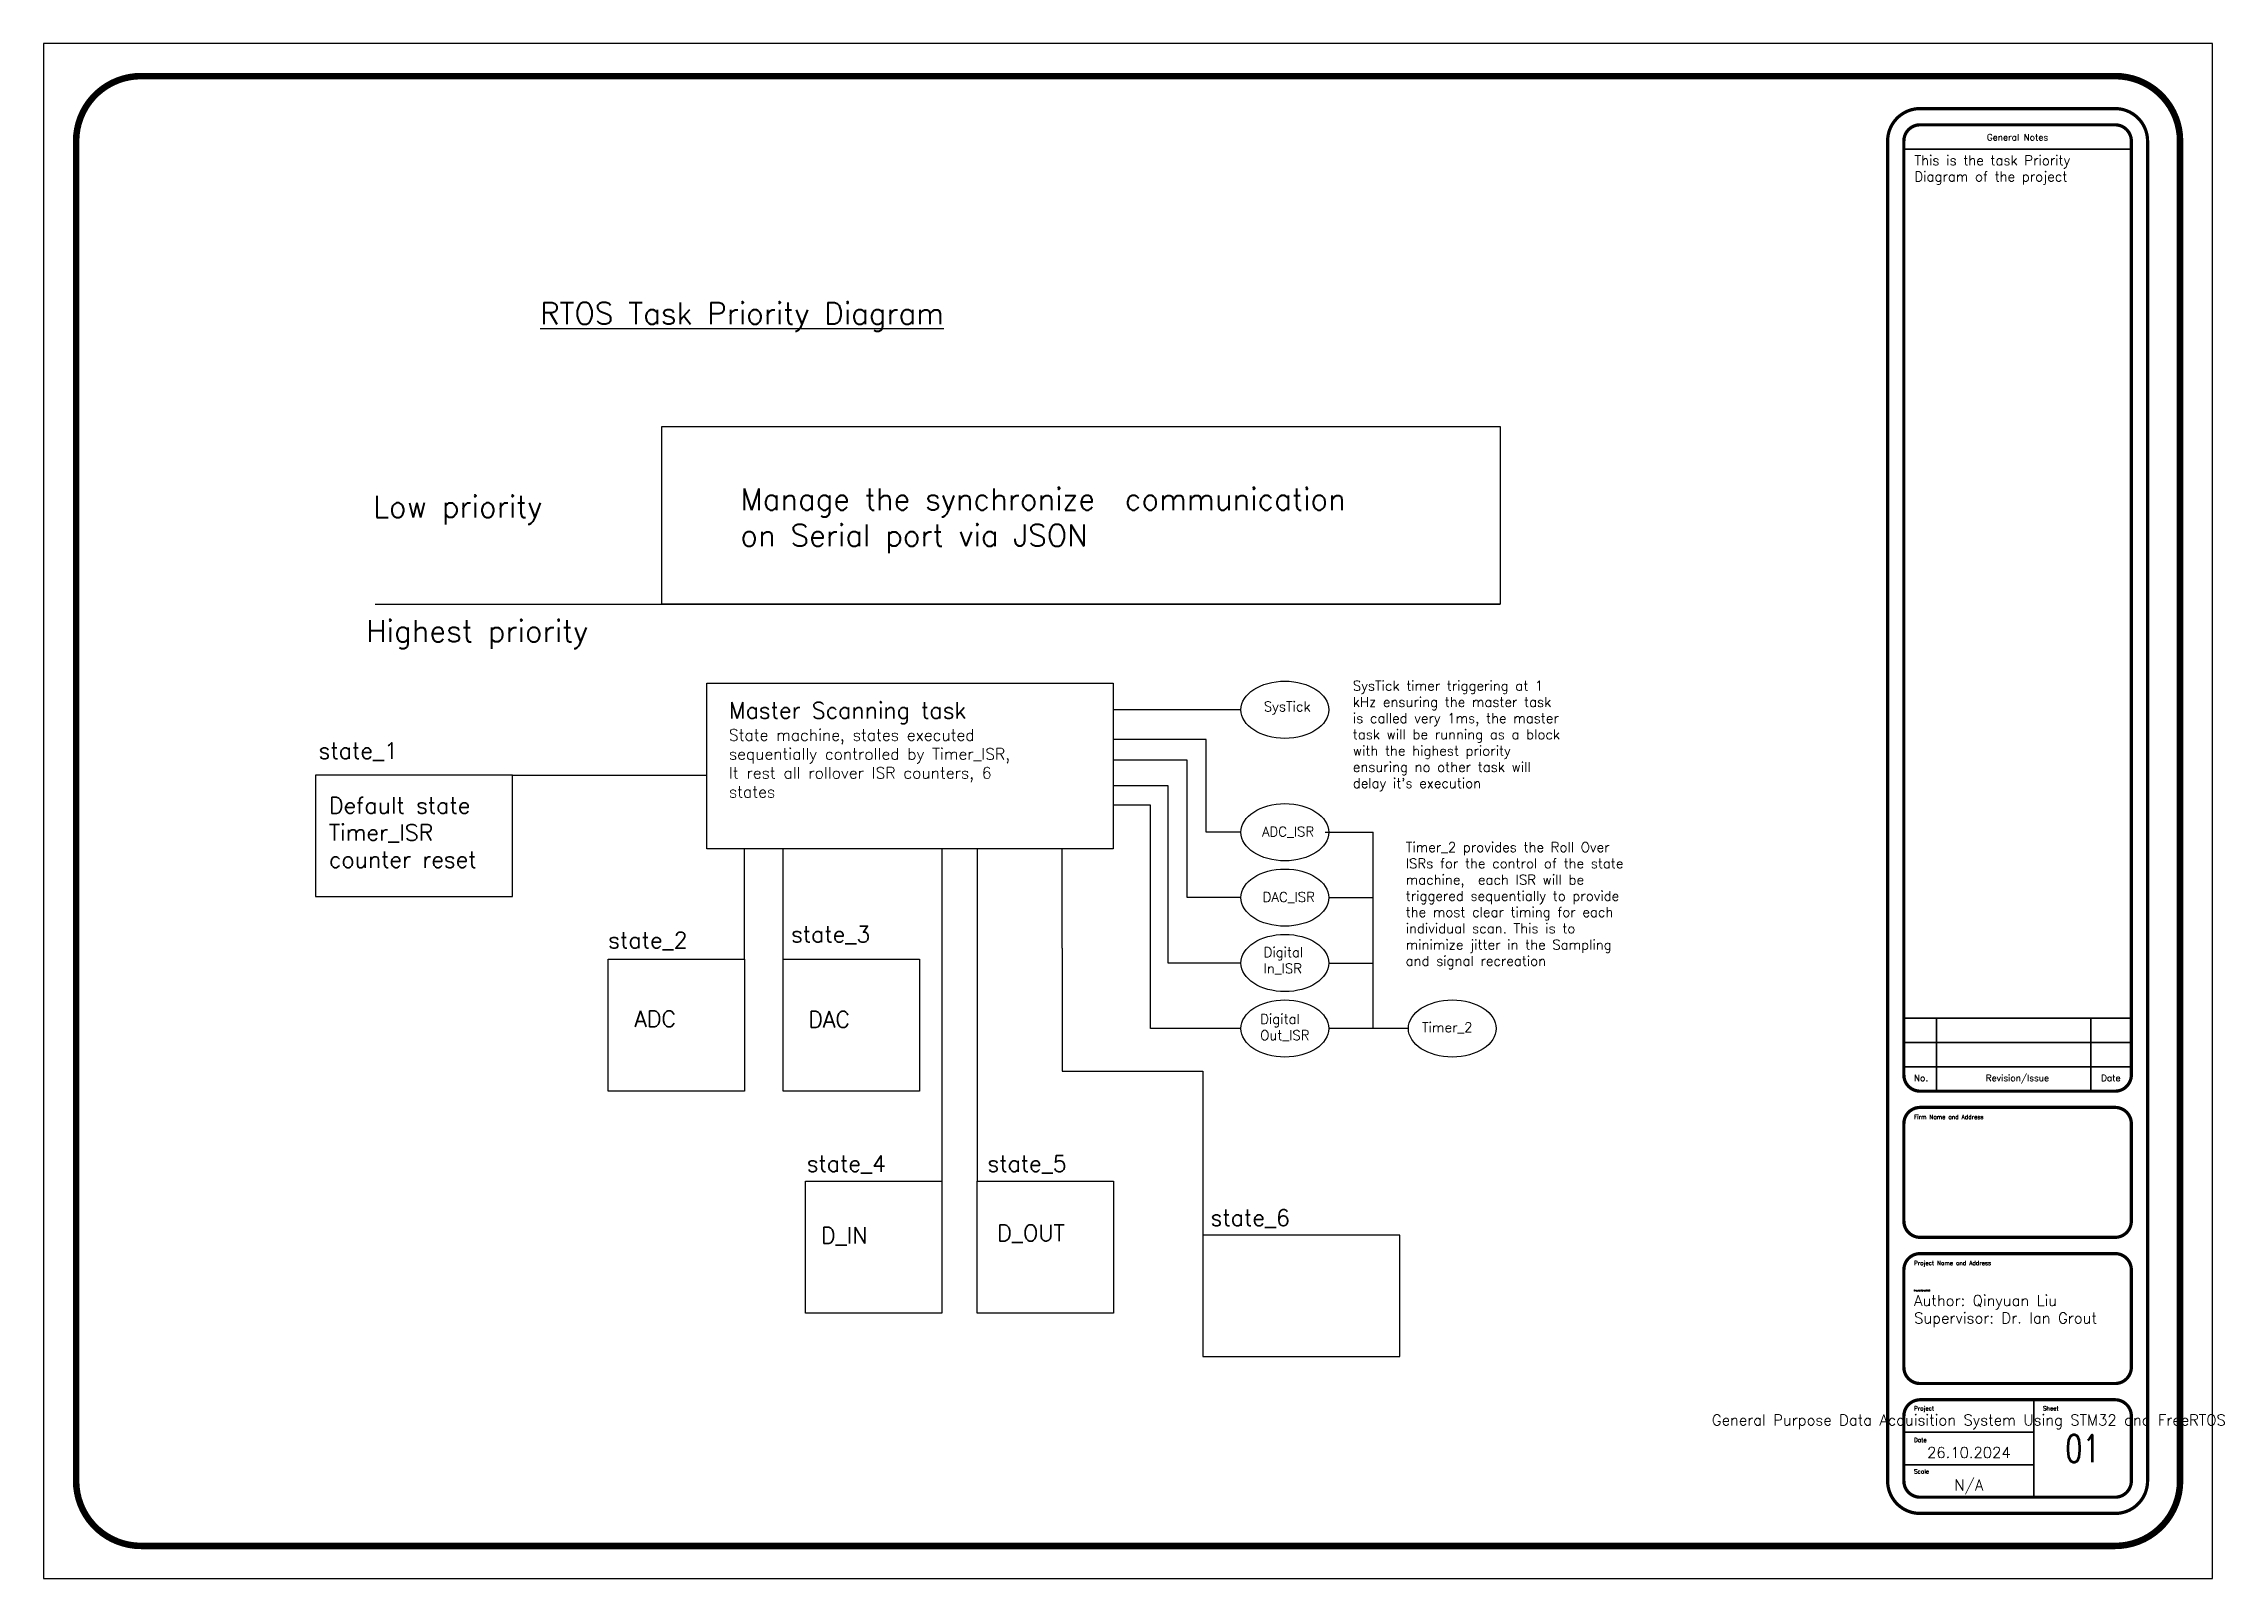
# Model space of a CAD drawing. Header units: millimetres. Extents: x 267 to 1073, y 127 to 694.
import ezdxf
from ezdxf.enums import TextEntityAlignment as Align

# ---------------------------------------------------------------- set-up
doc = ezdxf.new("R2010")
doc.units = ezdxf.units.MM
doc.layers.add('Title Block', color=7, linetype='Continuous')
doc.styles.add('Roman', font='romans')

# ---------------------------------------------------------------- blocks, each defined once
blk = doc.blocks.new('Title Block')
at = {"layer": 'Title Block'}
for p, q in [((0, 567), (0, 0)), ((801, 567), (0, 567)), ((801, 0), (801, 567)), ((0, 0), (801, 0))]:
    blk.add_line(p, q, dxfattribs=at)
for points, const_width in [([(789, 531, 0.414214), (765, 555), (36, 555, 0.414214), (12, 531), (12, 36, 0.414214), (36, 12), (765, 12, 0.414214), (789, 36)], 2.4), ([(765, 543), (693, 543, 0.414214), (681, 531), (681, 36, 0.414214), (693, 24), (765, 24, 0.414214), (777, 36), (777, 531, 0.414214)], 1.2), ([(771, 531, 0.414214), (765, 537), (693, 537, 0.414214), (687, 531), (687, 186, 0.414214), (693, 180), (765, 180, 0.414214), (771, 186)], 1.2), ([(693, 126), (765, 126, 0.414214), (771, 132), (771, 168, 0.414214), (765, 174), (693, 174, 0.414214), (687, 168), (687, 132, 0.414214)], 1.2), ([(693, 72), (765, 72, 0.414214), (771, 78), (771, 114, 0.414214), (765, 120), (693, 120, 0.414214), (687, 114), (687, 78, 0.414214)], 1.2), ([(693, 30), (765, 30, 0.414214), (771, 36), (771, 60, 0.414214), (765, 66), (693, 66, 0.414214), (687, 60), (687, 36, 0.414214)], 1.2)]:
    blk.add_lwpolyline(points, format="xyb", close=True, dxfattribs=dict(at, const_width=const_width))
at = {"layer": 'Title Block', "const_width": 0.6}
for points in [[(687, 528), (771, 528)], [(687, 207), (771, 207)], [(699, 180), (699, 207)], [(756, 180), (756, 207)], [(687, 198), (771, 198)], [(687, 189), (771, 189)], [(735, 30), (735, 66)], [(687, 54), (735, 54)], [(687, 42), (735, 42)]]:
    blk.add_lwpolyline(points, dxfattribs=at)
at = {"layer": 'Title Block', "style": 'Roman'}
for s, p in [('General Notes', (728.96, 532.39)), ('No.', (693.33, 184.88)), ('Revision/Issue', (728.96, 184.88)), ('Date', (763.41, 184.88))]:
    blk.add_text(s, height=2.4, dxfattribs=at).set_placement(p, align=Align.MIDDLE_CENTER)
for s, p in [('Firm Name and Address', (690.73, 169.71)), ('Project Name and Address', (690.73, 115.71)), ('Project', (690.73, 62.03)), ('Sheet', (738.36, 62.03)), ('Date', (690.73, 50.37)), ('Scale', (690.73, 38.72))]:
    blk.add_text(s, height=1.56, dxfattribs=at).set_placement(p)
at = {"layer": 'Title Block', "color": 0, "style": 'Roman', "flags": 8}
for tag, p in [('PROJECTNAME', (690.8, 105.93)), ('PROJECTADDRESS1', (690.8, 99.45)), ('PROJECTADDRESS2', (690.8, 92.97)), ('PROJECTADDRESS3', (690.8, 86.5))]:
    blk.add_attdef(tag, text='', height=4, dxfattribs=at).set_placement(p, align=Align.BOTTOM_LEFT)
for tag, p in [('PROJECTNAME', (711, 58.5)), ('DATE', (711, 46.5))]:
    blk.add_attdef(tag, text='', height=4, dxfattribs=at).set_placement(p, align=Align.MIDDLE_CENTER)
at = {"layer": 'Title Block', "color": 0, "style": 'Roman', "width": 0.75, "flags": 8}
blk.add_attdef('SHEETNO', text='', height=10, dxfattribs=at).set_placement((753, 48), align=Align.MIDDLE_CENTER)
at = {"layer": 'Title Block', "color": 0, "style": 'Roman'}
blk.add_attdef('SCALE', text='', height=4, dxfattribs=at).set_placement((711, 34.5), align=Align.MIDDLE_CENTER)

msp = doc.modelspace()

# ---------------------------------------------------------------- linework, layer by layer
for p, q in [((389.81, 487.11), (805.19, 487.11)), ((709.52, 448.13), (662.32, 448.13)), ((696.72, 437.08), (662.32, 437.08)), ((696.72, 402.87), (696.72, 437.08)), ((689.67, 429.54), (662.32, 429.54)), ((689.67, 378.72), (689.67, 429.54)), ((440.52, 423.98), (512.25, 423.98)), ((682.62, 419.98), (662.32, 419.98)), ((682.62, 354.57), (682.62, 419.98)), ((676.07, 412.93), (662.32, 412.93)), ((676.07, 330.38), (676.07, 412.93)), ((709.52, 402.87), (696.72, 402.87)), ((740.58, 402.87), (758.29, 402.87)), ((758.29, 330.38), (758.29, 402.87)), ((526.16, 356.01), (526.16, 396.73)), ((540.42, 356.01), (540.42, 396.73)), ((599, 396.73), (599, 274)), ((612.06, 396.73), (612.06, 274)), ((643.43, 360.03), (643.43, 396.73)), ((709.52, 378.72), (689.67, 378.72)), ((741.93, 378.72), (758.29, 378.72)), ((643.43, 360.03), (643.43, 314.66)), ((709.52, 354.57), (682.62, 354.57)), ((741.93, 354.57), (758.29, 354.57)), ((709.52, 330.38), (676.07, 330.38)), ((771.35, 330.38), (741.93, 330.38)), ((643.43, 314.66), (695.38, 314.66)), ((695.38, 314.66), (695.38, 254))]:
    msp.add_line(p, q)
for points in [[(495.66, 552.76), (805.19, 552.76), (805.19, 487.11), (495.66, 487.11)], [(512.25, 457.98), (662.32, 457.98), (662.32, 396.73), (512.25, 396.73)], [(440.52, 423.98), (367.78, 423.98), (367.78, 379.16), (440.52, 379.16)], [(475.81, 356.01), (526.16, 356.01), (526.16, 307.26), (475.81, 307.26)], [(540.42, 356.01), (590.77, 356.01), (590.77, 307.26), (540.42, 307.26)], [(548.65, 274), (599, 274), (599, 225.25), (548.65, 225.25)], [(612.06, 274), (662.42, 274), (662.42, 225.25), (612.06, 225.25)], [(768.13, 254), (695.38, 254), (695.38, 209.19), (768.13, 209.19)]]:
    msp.add_lwpolyline(points, close=True)
for centre in [(725.72, 448.13), (725.72, 402.87), (725.72, 378.72), (725.72, 354.57), (725.72, 330.38), (787.56, 330.38)]:
    msp.add_ellipse(centre, major_axis=(16.2, 0), ratio=0.652174)

# ---------------------------------------------------------------- block references
at = {"layer": 'Title Block'}
ref = msp.add_blockref('Title Block', (267.33, 127.22), dxfattribs=at)
ref.add_attrib('PROJECTNAME', 'General Purpose Data Acquisition System Using STM32 and FreeRTOS', dxfattribs={"color": 0, "height": 0.5, "style": 'Roman', "width": 0.2}).set_placement((958.12, 233.15), align=Align.BOTTOM_LEFT)
ref.add_attrib('PROJECTADDRESS1', 'Author: Qinyuan Liu', dxfattribs={"color": 0, "height": 4, "style": 'Roman'}).set_placement((958.12, 226.67), align=Align.BOTTOM_LEFT)
ref.add_attrib('PROJECTADDRESS2', 'Supervisor: Dr. Ian Grout', dxfattribs={"color": 0, "height": 4, "style": 'Roman'}).set_placement((958.12, 220.2), align=Align.BOTTOM_LEFT)
ref.add_attrib('PROJECTNAME', 'General Purpose Data Acquisition System Using STM32 and FreeRTOS', dxfattribs={"color": 0, "height": 4, "style": 'Roman'}).set_placement((978.33, 185.72), align=Align.MIDDLE_CENTER)
ref.add_attrib('DATE', '26.10.2024', dxfattribs={"color": 0, "height": 4, "style": 'Roman'}).set_placement((978.33, 173.72), align=Align.MIDDLE_CENTER)
ref.add_attrib('SCALE', 'N/A', dxfattribs={"color": 0, "height": 4, "style": 'Roman'}).set_placement((978.33, 161.72), align=Align.MIDDLE_CENTER)
ref.add_attrib('SHEETNO', '01', dxfattribs={"color": 0, "height": 10, "style": 'Roman', "width": 0.75}).set_placement((1020.33, 175.22), align=Align.MIDDLE_CENTER)

# ---------------------------------------------------------------- texts
at = {"attachment_point": 1, "style": 'Roman'}
for s, width, heights, insert, char_height in [('This is the task Priority Diagram of the project', 80.0977, [318.69], (958.23, 652.92), 3.6), ('{\\LRTOS Task Priority Diagram }', 332.0699, [0], (450.67, 598.57), 8), ('Low priority', 140.1398, [0], (389.03, 527.18), 8), ('Manage the synchronize  communication on Serial port via JSON', 260.0708, [0], (524.65, 529.92), 8), ('Highest priority', 140.1398, [0], (386.45, 481.24), 8), ('{\\H0.5x;Master Scanning task}\\P{\\H0.35x;State machine, states executed sequentially controlled by Timer_ISR, It rest all rollover ISR counters, 6 states}', 115.2488, [0], (520.4, 450.9), 12), ("SysTick timer triggering at 1 kHz ensuring the master task is called very 1ms, the master task will be running as a block with the highest priority ensuring no other task will delay it's execution", 85.143, [0], (750.82, 458.81), 3.6), ('state_1 ', 62.8961, [0], (368.87, 436), 6), ('Default state Timer_ISR counter reset', 62.8961, [0], (372.7, 415.78), 6), ('Timer_2 provides the Roll Over ISRs for the control of the state machine,  each ISR will be triggered sequentially to provide the most clear timing for each individual scan. This is to minimize jitter in the Sampling and signal recreation ', 88.5796, [53.69], (770.35, 399.16), 3.6), ('state_2', 62.8961, [0], (475.81, 366.02), 6), ('state_3', 62.8961, [0], (543.33, 368.21), 6), ('ADC', 41.961, [0], (485.48, 336.94), 6), ('DAC', 41.961, [0], (549.72, 336.75), 6), ('state_4', 62.8961, [0], (549.13, 283.48), 6), ('state_5', 62.8961, [0], (615.86, 283.48), 6), ('D_OUT', 41.961, [0], (619.49, 257.86), 6), ('state_6', 62.8961, [0], (698.29, 263.48), 6), ('D_IN', 41.961, [0], (554.43, 256.93), 6)]:
    msp.add_mtext_dynamic_manual_height_columns(s, width=width, gutter_width=50, heights=heights, dxfattribs=dict(at, insert=insert, char_height=char_height))
at = {"char_height": 3.6, "attachment_point": 1, "style": 'Roman'}
for s, insert in [('SysTick', (717.95, 451.14)), ('ADC_ISR', (717.26, 404.93)), ('DAC_ISR', (717.52, 380.78)), ('Digital\\PIn_ISR', (717.87, 360.36)), ('Digital\\POut_ISR', (716.62, 335.7)), ('Timer_2', (776.35, 332.62))]:
    msp.add_mtext(s, dxfattribs=dict(at, insert=insert))

doc.saveas('drawing.dxf')
